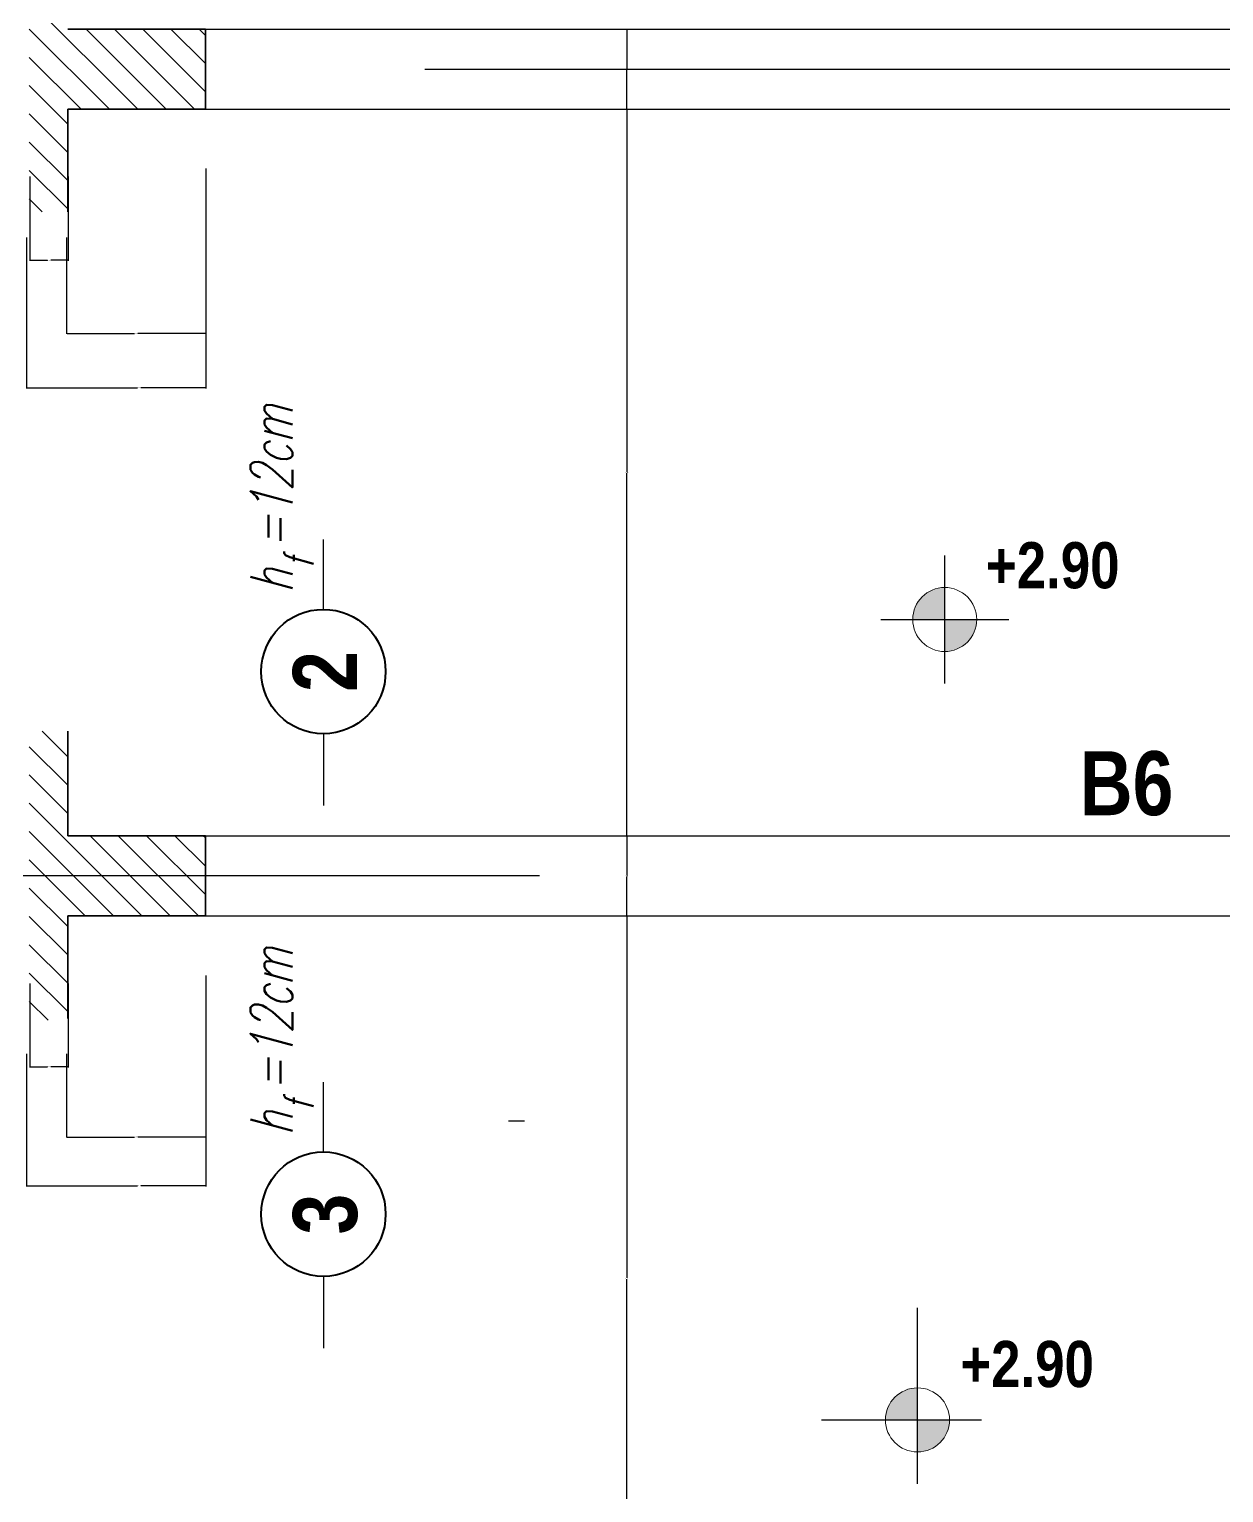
# Model space of a CAD drawing. Header units: millimetres. Extents: x 62 to 4126, y 148 to 2776.
# Drawn here: x 1125.2 to 1498.3, y 1412 to 1869.1 of the extents above; entities that cross this region are included whole.
import ezdxf

# ---------------------------------------------------------------- set-up
doc = ezdxf.new("R2010")
doc.units = ezdxf.units.MM
doc.linetypes.add('DASHDOT', pattern=[25.4, 12.7, -6.35, 0, -6.35])
doc.linetypes.add('Solid Line copy-002', pattern=[1150, 5, -278.333333, 595, -271.666667])
for name, color, linetype, lineweight in [('! Plochi sech', 210, 'Continuous', 25), ('!Dimension', 70, 'Continuous', 25), ('!Hf', 132, 'Continuous', 25), ('035', 30, 'Continuous', 30), ('Osi', 70, 'DASHDOT', 25)]:
    doc.layers.add(name, color=color, linetype=linetype, lineweight=lineweight)
doc.layers.add('text', color=7, linetype='Continuous')
doc.styles.add('GENERATED_STYLE_3', font='ARIALNB.TTF')
doc.styles.get("Standard").update_dxf_attribs({"font": 'arial.ttf'})
doc.styles.add('АRM_nadpis', font='simplex.shx', dxfattribs={"width": 0.7, "oblique": 15})
doc.dimstyles.get("Standard").update_dxf_attribs({"dimtxt": 2.5, "dimasz": 2.5, "dimexe": 1.25, "dimexo": 0.625, "dimtad": 1, "dimtxsty": 'Standard', "dimcen": 2.5, "dimazin": 3, "dimtfac": 1, "dimtmove": 0, "dimatfit": 3})

# ---------------------------------------------------------------- blocks, each defined once
blk = doc.blocks.new('*D2428')
at = {"layer": '!Dimension', "color": 0, "lineweight": -2}
for p, q in [((1311.91, 1591.98), (1311.91, 1479.09)), ((1311.97, 1592.16), (1312.09, 1592.16)), ((1311.91, 1365.84), (1311.91, 1478.73)), ((1311.97, 1365.66), (1312.09, 1365.66))]:
    blk.add_line(p, q, dxfattribs=at)
at = {"layer": '!Dimension', "color": 0}
for points in [[(1311.94, 1591.98), (1311.88, 1591.98), (1311.91, 1592.16)], [(1311.88, 1365.84), (1311.94, 1365.84), (1311.91, 1365.66)]]:
    blk.add_solid(points, dxfattribs=at)
at = {"layer": 'Defpoints', "color": 0}
for p in [(1311.91, 1592.16), (1311.91, 1592.16), (1311.91, 1365.66)]:
    blk.add_point(p, dxfattribs=at)
at = {"layer": '!Dimension', "color": 0, "insert": (1311.91, 1478.91), "char_height": 0.18, "attachment_point": 5}
blk.add_mtext('\\A1;226.5000', dxfattribs=at)
blk = doc.blocks.new('*D2429')
at = {"layer": '!Dimension', "color": 0, "lineweight": -2}
for p, q in [((1311.91, 1843.98), (1311.91, 1730.84)), ((1311.97, 1844.16), (1312.09, 1844.16)), ((1311.91, 1617.34), (1311.91, 1730.48)), ((1311.97, 1617.16), (1312.09, 1617.16))]:
    blk.add_line(p, q, dxfattribs=at)
at = {"layer": '!Dimension', "color": 0}
for points in [[(1311.94, 1843.98), (1311.88, 1843.98), (1311.91, 1844.16)], [(1311.88, 1617.34), (1311.94, 1617.34), (1311.91, 1617.16)]]:
    blk.add_solid(points, dxfattribs=at)
at = {"layer": 'Defpoints', "color": 0}
for p in [(1311.91, 1844.16), (1311.91, 1844.16), (1311.91, 1617.16)]:
    blk.add_point(p, dxfattribs=at)
at = {"layer": '!Dimension', "color": 0, "insert": (1311.91, 1730.66), "char_height": 0.18, "attachment_point": 5}
blk.add_mtext('\\A1;227.0000', dxfattribs=at)
blk = doc.blocks.new('*D2430')
at = {"layer": '!Dimension', "color": 0, "lineweight": -2}
for p, q in [((1311.91, 1868.98), (1311.91, 1856.84)), ((1311.97, 1869.16), (1312.09, 1869.16)), ((1311.91, 1844.34), (1311.91, 1856.48)), ((1311.97, 1844.16), (1312.09, 1844.16))]:
    blk.add_line(p, q, dxfattribs=at)
at = {"layer": '!Dimension', "color": 0}
for points in [[(1311.94, 1868.98), (1311.88, 1868.98), (1311.91, 1869.16)], [(1311.88, 1844.34), (1311.94, 1844.34), (1311.91, 1844.16)]]:
    blk.add_solid(points, dxfattribs=at)
at = {"layer": 'Defpoints', "color": 0}
for p in [(1311.91, 1869.16), (1311.91, 1869.16), (1311.91, 1844.16)]:
    blk.add_point(p, dxfattribs=at)
at = {"layer": '!Dimension', "color": 0, "insert": (1311.91, 1856.66), "char_height": 0.18, "attachment_point": 5}
blk.add_mtext('\\A1;25.0000', dxfattribs=at)
blk = doc.blocks.new('A$C49B93726')
at = {"layer": '!Hf', "color": 4, "linetype": 'Continuous', "lineweight": 25}
for p, q in [((228.1, 613), (228.1, 831.2)), ((228.1, 224.3), (228.1, 0))]:
    blk.add_line(p, q, dxfattribs=at)
at = {"layer": '!Hf', "color": 4, "linetype": 'Continuous', "lineweight": 40}
blk.add_circle((228.1, 418.7), 194.3, dxfattribs=at)
at = {"layer": '!Hf', "style": 'АRM_nadpis', "oblique": 15, "width": 0.7}
for s, height, p in [('h =12cm', 131.22, (131.2, 663.4)), ('f', 91.9, (197.3, 741.8))]:
    blk.add_text(s, height=height, rotation=90, dxfattribs=at).set_placement(p)
at = {"layer": '!Hf', "color": 4, "linetype": 'Continuous', "lineweight": 5, "insert": (132.8, 418.7), "char_height": 200, "attachment_point": 2, "rotation": 90, "style": 'GENERATED_STYLE_3'}
blk.add_mtext('3', dxfattribs=at)
blk = doc.blocks.new('A$C710C7EDD')
at = {"layer": '!Hf', "color": 4, "linetype": 'Continuous', "lineweight": 25}
for p, q in [((228.1, 613), (228.1, 831.2)), ((228.1, 224.3), (228.1, 0))]:
    blk.add_line(p, q, dxfattribs=at)
at = {"layer": '!Hf', "color": 4, "linetype": 'Continuous', "lineweight": 40}
blk.add_circle((228.1, 418.7), 194.3, dxfattribs=at)
at = {"layer": '!Hf', "style": 'АRM_nadpis', "oblique": 15, "width": 0.7}
for s, height, p in [('h =12cm', 131.22, (131.2, 663.4)), ('f', 91.9, (197.3, 741.8))]:
    blk.add_text(s, height=height, rotation=90, dxfattribs=at).set_placement(p)
at = {"layer": '!Hf', "color": 4, "linetype": 'Continuous', "lineweight": 5, "insert": (132.8, 418.7), "char_height": 200, "attachment_point": 2, "rotation": 90, "style": 'GENERATED_STYLE_3'}
blk.add_mtext('2', dxfattribs=at)
blk = doc.blocks.new('*D2541')
at = {"layer": '!Dimension', "color": 0, "lineweight": -2}
for p, q in [((1311.91, 1616.98), (1311.91, 1604.84)), ((1311.97, 1617.16), (1312.09, 1617.16)), ((1311.91, 1592.34), (1311.91, 1604.48)), ((1311.97, 1592.16), (1312.09, 1592.16))]:
    blk.add_line(p, q, dxfattribs=at)
at = {"layer": '!Dimension', "color": 0}
for points in [[(1311.94, 1616.98), (1311.88, 1616.98), (1311.91, 1617.16)], [(1311.88, 1592.34), (1311.94, 1592.34), (1311.91, 1592.16)]]:
    blk.add_solid(points, dxfattribs=at)
at = {"layer": 'Defpoints', "color": 0}
for p in [(1311.91, 1617.16), (1311.91, 1617.16), (1311.91, 1592.16)]:
    blk.add_point(p, dxfattribs=at)
at = {"layer": '!Dimension', "color": 0, "insert": (1311.91, 1604.66), "char_height": 0.18, "attachment_point": 5}
blk.add_mtext('\\A1;25.0000', dxfattribs=at)
blk = doc.blocks.new('*D2549')
at = {"layer": '! Plochi sech', "color": 0, "lineweight": -2}
for p, q in [((1125.41, 1571.1), (1125.41, 1544.89)), ((1137.41, 1571.1), (1137.41, 1544.89)), ((1125.59, 1545.07), (1130.88, 1545.07)), ((1137.23, 1545.07), (1131.93, 1545.07))]:
    blk.add_line(p, q, dxfattribs=at)
at = {"layer": '! Plochi sech', "color": 0}
for points in [[(1125.59, 1545.1), (1125.59, 1545.04), (1125.41, 1545.07)], [(1137.23, 1545.04), (1137.23, 1545.1), (1137.41, 1545.07)]]:
    blk.add_solid(points, dxfattribs=at)
at = {"layer": 'Defpoints', "color": 0}
for p in [(1125.41, 1571.16), (1137.41, 1571.16), (1137.41, 1545.07)]:
    blk.add_point(p, dxfattribs=at)
at = {"layer": '! Plochi sech', "color": 0, "insert": (1131.41, 1545.07), "char_height": 0.18, "attachment_point": 5}
blk.add_mtext('\\A1;12.0000', dxfattribs=at)
blk = doc.blocks.new('*D2550')
at = {"layer": '! Plochi sech', "color": 0, "lineweight": -2}
for p, q in [((1180.41, 1573.6), (1180.41, 1522.93)), ((1136.91, 1549.1), (1136.91, 1522.93)), ((1137.09, 1523.11), (1158.12, 1523.11)), ((1180.23, 1523.11), (1159.19, 1523.11))]:
    blk.add_line(p, q, dxfattribs=at)
at = {"layer": '! Plochi sech', "color": 0}
for points in [[(1137.09, 1523.14), (1137.09, 1523.08), (1136.91, 1523.11)], [(1180.23, 1523.08), (1180.23, 1523.14), (1180.41, 1523.11)]]:
    blk.add_solid(points, dxfattribs=at)
at = {"layer": 'Defpoints', "color": 0}
for p in [(1180.41, 1573.66), (1136.91, 1549.16), (1180.41, 1523.11)]:
    blk.add_point(p, dxfattribs=at)
at = {"layer": '! Plochi sech', "color": 0, "insert": (1158.66, 1523.11), "char_height": 0.18, "attachment_point": 5}
blk.add_mtext('\\A1;43.5000', dxfattribs=at)
blk = doc.blocks.new('*D2551')
at = {"layer": '! Plochi sech', "color": 0, "lineweight": -2}
for p, q in [((1180.41, 1573.6), (1180.41, 1507.69)), ((1124.41, 1549.1), (1124.41, 1507.69)), ((1124.59, 1507.87), (1159, 1507.87)), ((1180.23, 1507.87), (1160.07, 1507.87))]:
    blk.add_line(p, q, dxfattribs=at)
at = {"layer": '! Plochi sech', "color": 0}
for points in [[(1124.59, 1507.9), (1124.59, 1507.84), (1124.41, 1507.87)], [(1180.23, 1507.84), (1180.23, 1507.9), (1180.41, 1507.87)]]:
    blk.add_solid(points, dxfattribs=at)
at = {"layer": 'Defpoints', "color": 0}
for p in [(1180.41, 1573.66), (1124.41, 1549.16), (1180.41, 1507.87)]:
    blk.add_point(p, dxfattribs=at)
at = {"layer": '! Plochi sech', "color": 0, "insert": (1159.53, 1507.87), "char_height": 0.18, "attachment_point": 5}
blk.add_mtext('\\A1;56.0000', dxfattribs=at)
blk = doc.blocks.new('*D2552')
at = {"layer": '! Plochi sech', "color": 0, "lineweight": -2}
for p, q in [((1125.41, 1823.1), (1125.41, 1796.79)), ((1137.41, 1823.1), (1137.41, 1796.79)), ((1125.59, 1796.97), (1130.88, 1796.97)), ((1137.23, 1796.97), (1131.93, 1796.97))]:
    blk.add_line(p, q, dxfattribs=at)
at = {"layer": '! Plochi sech', "color": 0}
for points in [[(1125.59, 1797), (1125.59, 1796.94), (1125.41, 1796.97)], [(1137.23, 1796.94), (1137.23, 1797), (1137.41, 1796.97)]]:
    blk.add_solid(points, dxfattribs=at)
at = {"layer": 'Defpoints', "color": 0}
for p in [(1125.41, 1823.16), (1137.41, 1823.16), (1137.41, 1796.97)]:
    blk.add_point(p, dxfattribs=at)
at = {"layer": '! Plochi sech', "color": 0, "insert": (1131.41, 1796.97), "char_height": 0.18, "attachment_point": 5}
blk.add_mtext('\\A1;12.0000', dxfattribs=at)
blk = doc.blocks.new('*D2553')
at = {"layer": '! Plochi sech', "color": 0, "lineweight": -2}
for p, q in [((1180.41, 1825.6), (1180.41, 1773.98)), ((1136.91, 1804.1), (1136.91, 1773.98)), ((1137.09, 1774.16), (1158.12, 1774.16)), ((1180.23, 1774.16), (1159.19, 1774.16))]:
    blk.add_line(p, q, dxfattribs=at)
at = {"layer": '! Plochi sech', "color": 0}
for points in [[(1137.09, 1774.19), (1137.09, 1774.13), (1136.91, 1774.16)], [(1180.23, 1774.13), (1180.23, 1774.19), (1180.41, 1774.16)]]:
    blk.add_solid(points, dxfattribs=at)
at = {"layer": 'Defpoints', "color": 0}
for p in [(1180.41, 1825.66), (1136.91, 1804.16), (1180.41, 1774.16)]:
    blk.add_point(p, dxfattribs=at)
at = {"layer": '! Plochi sech', "color": 0, "insert": (1158.66, 1774.16), "char_height": 0.18, "attachment_point": 5}
blk.add_mtext('\\A1;43.5000', dxfattribs=at)
blk = doc.blocks.new('*D2554')
at = {"layer": '! Plochi sech', "color": 0, "lineweight": -2}
for p, q in [((1180.41, 1825.6), (1180.41, 1756.98)), ((1124.41, 1804.1), (1124.41, 1756.98)), ((1124.59, 1757.16), (1159, 1757.16)), ((1180.23, 1757.16), (1160.07, 1757.16))]:
    blk.add_line(p, q, dxfattribs=at)
at = {"layer": '! Plochi sech', "color": 0}
for points in [[(1124.59, 1757.19), (1124.59, 1757.13), (1124.41, 1757.16)], [(1180.23, 1757.13), (1180.23, 1757.19), (1180.41, 1757.16)]]:
    blk.add_solid(points, dxfattribs=at)
at = {"layer": 'Defpoints', "color": 0}
for p in [(1180.41, 1825.66), (1124.41, 1804.16), (1180.41, 1757.16)]:
    blk.add_point(p, dxfattribs=at)
at = {"layer": '! Plochi sech', "color": 0, "insert": (1159.53, 1757.16), "char_height": 0.18, "attachment_point": 5}
blk.add_mtext('\\A1;56.0000', dxfattribs=at)

msp = doc.modelspace()

# ---------------------------------------------------------------- hatches: boundary and pattern name
at = {"linetype": 'Continuous', "lineweight": 25}
h = msp.add_hatch(dxfattribs=at)
h.set_pattern_fill('ANSI31', scale=50, angle=90, style=0)
h.set_pattern_definition([(135, (485585.756, -882354.139), (-4.419417382, -4.419417382), [])])
h.paths.add_polyline_path([(1125.237, 1812.142), (1137.237, 1812.142), (1137.237, 1844.137), (1180.237, 1844.137), (1180.237, 1869.137), (1137.237, 1869.137), (1137.237, 1901.765), (1125.237, 1901.765)])
at = {"linetype": 'Continuous', "lineweight": 20}
h = msp.add_hatch(color=7, dxfattribs=at)
h.paths.add_polyline_path([(1401.158, 1684.775), (1411.158, 1684.775), (1411.158, 1694.775, 0.4142136)])
h.paths.add_polyline_path([(1411.158, 1684.775), (1411.158, 1674.775, 0.4142136), (1421.158, 1684.775)])
at = {"linetype": 'Continuous', "lineweight": 25}
h = msp.add_hatch(dxfattribs=at)
h.set_pattern_fill('ANSI31', scale=50, angle=90, style=0)
h.set_pattern_definition([(135, (485585.756, -882587.139), (-4.419417382, -4.419417382), [])])
h.paths.add_polyline_path([(1137.237, 1617.237), (1137.237, 1649.865), (1125.237, 1649.865), (1125.237, 1559.608), (1137.237, 1559.608), (1137.237, 1592.237), (1180.237, 1592.237), (1180.237, 1617.237)])
at = {"linetype": 'Continuous', "lineweight": 20}
h = msp.add_hatch(color=7, dxfattribs=at)
h.paths.add_polyline_path([(1392.658, 1434.768), (1402.658, 1434.768), (1402.658, 1444.768, 0.4142136)])
h.paths.add_polyline_path([(1402.658, 1434.768), (1402.658, 1424.768, 0.4142136), (1412.658, 1434.768)])

# ---------------------------------------------------------------- linework, layer by layer
at = {"color": 3, "linetype": 'Continuous', "lineweight": 35}
for p, q in [((1137.237, 1869.137), (1180.237, 1869.137)), ((1180.237, 1844.137), (1180.237, 1869.137)), ((1137.237, 1844.137), (1180.237, 1844.137)), ((1137.237, 1812.142), (1137.237, 1844.137)), ((1137.237, 1617.237), (1137.237, 1649.865)), ((1137.237, 1617.237), (1180.237, 1617.237)), ((1180.237, 1592.237), (1180.237, 1617.237)), ((1137.237, 1592.237), (1180.237, 1592.237)), ((1137.237, 1560.152), (1137.237, 1592.237)), ((1137.237, 1560.152), (1137.237, 1592.21))]:
    msp.add_line(p, q, dxfattribs=at)
at = {"color": 7, "linetype": 'Continuous', "lineweight": 25}
for p, q in [((1411.158, 1664.775), (1411.158, 1704.775)), ((1391.158, 1684.775), (1431.158, 1684.775)), ((1402.658, 1414.768), (1402.658, 1469.768)), ((1372.658, 1434.768), (1422.658, 1434.768))]:
    msp.add_line(p, q, dxfattribs=at)
at = {"color": 7, "linetype": 'Continuous', "lineweight": 20}
for centre in [(1411.158, 1684.775), (1402.658, 1434.768)]:
    msp.add_circle(centre, 10, dxfattribs=at)
at = {"layer": '035'}
for p, q in [((1180.237, 1869.137), (1567.925, 1869.137)), ((1180.237, 1844.137), (1567.925, 1844.137)), ((1180.237, 1617.237), (1567.921, 1617.237)), ((1180.237, 1592.237), (1567.921, 1592.237))]:
    msp.add_line(p, q, dxfattribs=at)
at = {"layer": 'Osi', "linetype": 'Solid Line copy-002', "lineweight": 25}
for p, q in [((965.421, 1856.637), (1567.926, 1856.637)), ((1567.921, 1604.73), (332.963, 1604.692)), ((124.878, 1528.137), (4062.976, 1528.137))]:
    msp.add_line(p, q, dxfattribs=at)

# ---------------------------------------------------------------- block references
at = {"layer": '!Hf', "xscale": 0.1, "yscale": 0.1, "zscale": 0.1}
for name, p in [('A$C710C7EDD', (1194.298, 1626.642)), ('A$C49B93726', (1194.303, 1457.158))]:
    msp.add_blockref(name, p, dxfattribs=at)

# ---------------------------------------------------------------- texts
at = {"layer": 'text', "color": 6, "linetype": 'Continuous', "lineweight": 5, "char_height": 14.4, "attachment_point": 2, "style": 'GENERATED_STYLE_3'}
for insert in [(1444.89, 1708.928), (1436.89, 1459.421)]:
    msp.add_mtext('+2.90', dxfattribs=dict(at, insert=insert))
at = {"layer": 'text', "color": 3, "linetype": 'Continuous', "lineweight": 5, "insert": (1467.944, 1643.647), "char_height": 20, "attachment_point": 2, "style": 'GENERATED_STYLE_3'}
msp.add_mtext('B6', dxfattribs=at)

# ---------------------------------------------------------------- dimensions: what is measured, and where the dimension line sits
at = {"layer": '! Plochi sech'}
for base, p1, p2, picture, middle in [((1180.405, 1757.16), (1124.405, 1804.16), (1180.405, 1825.66), '*D2554', (1159.532, 1757.16)), ((1180.405, 1507.866), (1124.405, 1549.16), (1180.405, 1573.66), '*D2551', (1159.532, 1507.866))]:
    dim = msp.add_linear_dim(base=base, p1=p1, p2=p2, dimstyle='Standard', dxfattribs=at)
    dim.commit()
    dim.dimension.update_dxf_attribs({"geometry": picture, "text_midpoint": middle, "dimtype": 160})
for base, p1, p2, picture, middle in [((1180.405, 1774.16), (1136.905, 1804.16), (1180.405, 1825.66), '*D2553', (1158.655, 1774.16)), ((1137.405, 1796.968), (1125.405, 1823.16), (1137.405, 1823.16), '*D2552', (1131.405, 1796.968)), ((1180.405, 1523.11), (1136.905, 1549.16), (1180.405, 1573.66), '*D2550', (1158.655, 1523.11)), ((1137.405, 1545.068), (1125.405, 1571.16), (1137.405, 1571.16), '*D2549', (1131.405, 1545.068))]:
    dim = msp.add_linear_dim(base=base, p1=p1, p2=p2, dimstyle='Standard', dxfattribs=at)
    dim.commit()
    dim.dimension.update_dxf_attribs({"geometry": picture, "text_midpoint": middle})
at = {"layer": '!Dimension'}
for base, p1, p2, picture, middle in [((1311.905, 1869.16), (1311.905, 1844.16), (1311.905, 1869.16), '*D2430', (1311.905, 1856.66)), ((1311.905, 1844.16), (1311.905, 1617.16), (1311.905, 1844.16), '*D2429', (1311.905, 1730.66)), ((1311.905, 1617.16), (1311.905, 1592.16), (1311.905, 1617.16), '*D2541', (1311.905, 1604.66)), ((1311.905, 1592.16), (1311.905, 1365.66), (1311.905, 1592.16), '*D2428', (1311.905, 1478.91))]:
    dim = msp.add_linear_dim(base=base, p1=p1, p2=p2, angle=270, dimstyle='Standard', dxfattribs=at)
    dim.commit()
    dim.dimension.update_dxf_attribs({"geometry": picture, "text_midpoint": middle})

doc.saveas('drawing.dxf')
